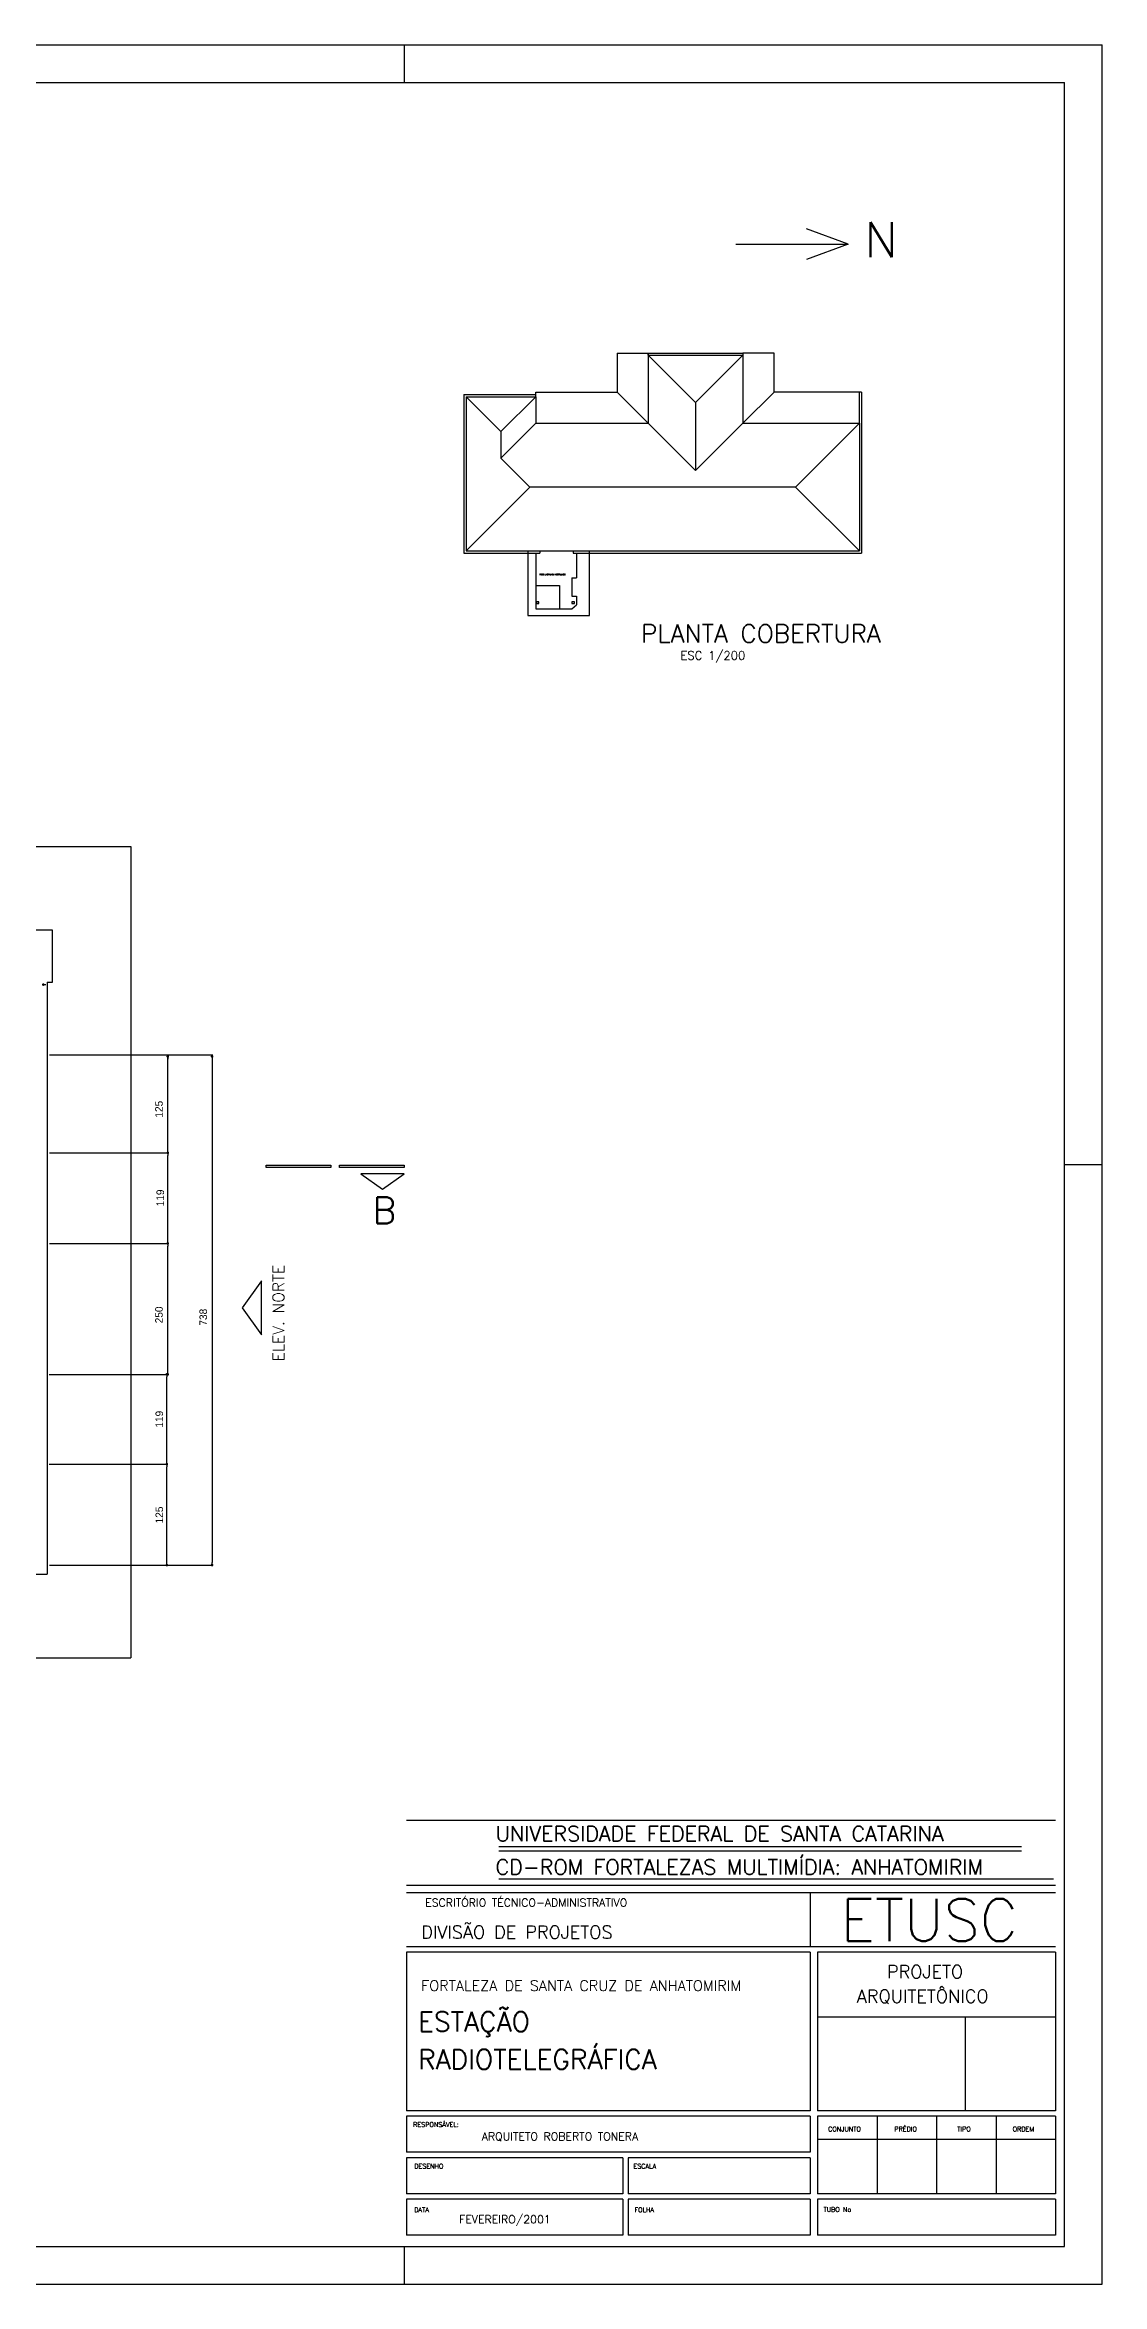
# Model space of a CAD drawing. Extents: x -1098 to 3016, y -832 to 644.
# Drawn here: x 2702 to 2982, y -47 to 547 of the extents above; entities that cross this region are included whole.
import ezdxf

# ---------------------------------------------------------------- set-up
doc = ezdxf.new("R2010")
doc.units = 0
doc.header["$MEASUREMENT"] = 0
doc.layers.get('0').update_dxf_attribs({"linetype": 'CONTINUOUS'})
doc.layers.get('DEFPOINTS').update_dxf_attribs({"linetype": 'CONTINUOUS'})
for name, color, linetype in [('COTAS', 1, 'CONTINUOUS'), ('COTAS_INTERNAS', 1, 'CONTINUOUS'), ('MARGEMINT', 6, 'CONTINUOUS'), ('MARGEMTEXT', 1, 'CONTINUOUS'), ('MARGEXT', 2, 'CONTINUOUS'), ('MARGINT', 6, 'CONTINUOUS'), ('PAREDES', 7, 'CONTINUOUS'), ('PROJEÇÃO', 2, 'CONTINUOUS'), ('TEXT1', 3, 'CONTINUOUS'), ('TEXT2', 6, 'CONTINUOUS'), ('TEXTO', 3, 'CONTINUOUS'), ('VARANDA', 1, 'CONTINUOUS')]:
    doc.layers.add(name, color=color, linetype=linetype)
doc.styles.add('ROMANS', font='romans')
doc.dimstyles.new('ISO-25', dxfattribs={"dimtxt": 10, "dimasz": 3.5, "dimexe": 1.25, "dimexo": 15, "dimgap": 5, "dimtad": 1, "dimdec": 1, "dimtxsty": 'STANDARD', "dimblk": 'DOT', "dimcen": 2.5, "dimclrd": 1, "dimclre": 1, "dimclrt": 2, "dimazin": 3, "dimtfac": 1, "dimtdec": 1, "dimtmove": 0, "dimatfit": 3})

# ---------------------------------------------------------------- blocks, each defined once
blk = doc.blocks.new('_DOT')
at = {"color": 0, "linetype": 'BYBLOCK'}
blk.add_line((-0.5, 0), (-1, 0), dxfattribs=at)
at = {"color": 0, "linetype": 'BYBLOCK', "const_width": 0.5}
blk.add_lwpolyline([(-0.25, 0, 1), (0.25, 0, 1)], format="xyb", close=True, dxfattribs=at)
blk = doc.blocks.new('*D123')
at = {"color": 1, "linetype": 'BYBLOCK'}
for p, q in [((2702.82, 194.34), (2734.23, 194.34)), ((2733.98, 171.24), (2733.98, 193.64)), ((2702.82, 170.54), (2734.23, 170.54))]:
    blk.add_line(p, q, dxfattribs=at)
at = {"layer": 'DEFPOINTS', "color": 0, "linetype": 'BYBLOCK'}
for p in [(2699.82, 194.34), (2733.98, 194.34), (2699.82, 170.54)]:
    blk.add_point(p, dxfattribs=at)
at = {"color": 1, "linetype": 'BYBLOCK', "xscale": 0.7000000000000001, "yscale": 0.7000000000000001, "zscale": 0.7000000000000001}
for p, rotation in [((2733.98, 194.34), 90), ((2733.98, 170.54), 270)]:
    blk.add_blockref('_DOT', p, dxfattribs=dict(at, rotation=rotation))
at = {"color": 2, "linetype": 'BYBLOCK', "insert": (2731.98, 182.44), "char_height": 2, "attachment_point": 5, "rotation": 90}
blk.add_mtext('119', dxfattribs=at)

msp = doc.modelspace()

# ---------------------------------------------------------------- linework, layer by layer
at = {"layer": 'COTAS', "color": 1}
for p, q in [((2702.823, 279.12), (2734.477, 279.12)), ((2702.823, 279.12), (2746.218, 279.12)), ((2734.227, 253.78), (2734.227, 278.42)), ((2745.968, 278.42), (2745.968, 144.44)), ((2702.823, 253.08), (2734.477, 253.08)), ((2702.823, 253.08), (2734.477, 253.08)), ((2734.227, 229.78), (2734.227, 252.38)), ((2702.823, 229.08), (2734.477, 229.08)), ((2702.823, 229.08), (2734.477, 229.08)), ((2734.227, 195.04), (2734.227, 228.38)), ((2702.823, 194.34), (2734.477, 194.34)), ((2702.823, 170.54), (2734.227, 170.54)), ((2733.977, 144.44), (2733.977, 169.84)), ((2702.823, 143.74), (2746.218, 143.74)), ((2702.823, 143.74), (2734.227, 143.74))]:
    msp.add_line(p, q, dxfattribs=at)
at = {"layer": 'COTAS_INTERNAS', "color": 5}
for points in [[(2884.84, 494.106), (2914.661, 494.106), (2903.631, 498.186)], [(2884.84, 494.106), (2914.661, 494.106), (2903.631, 490.027)]]:
    msp.add_lwpolyline(points, dxfattribs=at)
at = {"layer": 'COTAS_INTERNAS', "color": 3}
for points in [[(2853.377, 465.247), (2861.632, 465.247), (2861.632, 464.647)], [(2894.987, 465.247), (2886.732, 465.247), (2886.732, 464.647)], [(2831.832, 453.652), (2831.832, 454.852)]]:
    msp.add_lwpolyline(points, dxfattribs=at)
at = {"layer": 'COTAS_INTERNAS'}
msp.add_lwpolyline([(2918.207, 454.852), (2917.607, 454.852)], dxfattribs=at)
at = {"layer": 'MARGEMINT'}
for p, q in [((2969.631, 75.973), (2797.5, 75.973)), ((2969.631, 58.76), (2797.5, 58.76)), ((2969.631, 56.847), (2797.5, 56.847)), ((2969.631, 42.503), (2797.5, 42.503))]:
    msp.add_line(p, q, dxfattribs=at)
at = {"layer": 'MARGEMTEXT'}
for p, q in [((2904.604, 56.847), (2904.604, 42.503)), ((2904.604, 41.068), (2797.5, 41.068)), ((2797.5, 41.068), (2797.5, -1.008)), ((2904.604, 41.068), (2904.604, -1.008)), ((2969.631, 41.068), (2906.516, 41.068)), ((2906.516, 41.068), (2906.516, -1.008)), ((2969.631, 41.068), (2969.631, -1.008)), ((2969.631, 23.855), (2906.516, 23.855)), ((2945.68, 23.855), (2945.68, -1.008)), ((2904.604, -1.008), (2797.5, -1.008)), ((2904.604, -2.443), (2797.5, -2.443)), ((2797.5, -2.443), (2797.5, -12.005)), ((2904.604, -2.443), (2904.604, -12.005)), ((2969.631, -1.008), (2906.516, -1.008)), ((2906.516, -2.443), (2906.516, -23.003)), ((2969.631, -2.443), (2906.516, -2.443)), ((2922.295, -2.443), (2922.295, -23.003)), ((2938.074, -2.443), (2938.074, -23.003)), ((2953.852, -2.443), (2953.852, -23.003)), ((2969.631, -2.443), (2969.631, -23.003)), ((2969.631, -8.658), (2906.516, -8.658)), ((2904.604, -12.005), (2797.5, -12.005)), ((2854.877, -13.44), (2797.5, -13.44)), ((2797.5, -13.44), (2797.5, -23.003)), ((2854.877, -13.44), (2854.877, -23.003)), ((2904.604, -13.44), (2856.311, -13.44)), ((2856.311, -13.44), (2856.311, -23.003)), ((2904.604, -13.44), (2904.604, -23.003)), ((2854.877, -23.003), (2797.5, -23.003)), ((2904.604, -23.003), (2856.311, -23.003)), ((2969.631, -23.003), (2906.516, -23.003)), ((2854.877, -24.437), (2797.5, -24.437)), ((2797.5, -24.437), (2797.5, -34)), ((2854.877, -24.437), (2854.877, -34)), ((2904.604, -24.437), (2856.311, -24.437)), ((2856.311, -24.437), (2856.311, -34)), ((2904.604, -24.437), (2904.604, -34)), ((2969.631, -24.437), (2906.516, -24.437)), ((2906.516, -24.437), (2906.516, -34)), ((2969.631, -24.437), (2969.631, -34)), ((2854.877, -34), (2797.5, -34)), ((2904.604, -34), (2856.311, -34)), ((2969.631, -34), (2906.516, -34))]:
    msp.add_line(p, q, dxfattribs=at)
at = {"layer": 'MARGEXT'}
for p, q in [((2141, 547), (2982, 547)), ((2797, 537), (2797, 547)), ((2982, -47), (2982, 547)), ((2972, 250), (2982, 250)), ((2797, -47), (2797, -37)), ((2141, -47), (2982, -47))]:
    msp.add_line(p, q, dxfattribs=at)
at = {"layer": 'MARGINT'}
for p, q in [((2166, 537), (2972, 537)), ((2972, -37), (2972, 537)), ((2166, -37), (2972, -37))]:
    msp.add_line(p, q, dxfattribs=at)
at = {"layer": 'PAREDES', "color": 3}
for points in [[(2853.377, 465.247), (2853.377, 457.715)], [(2894.987, 454.852), (2894.987, 465.247)], [(2853.377, 457.715), (2853.377, 454.852)], [(2831.832, 454.852), (2853.377, 454.852)], [(2894.987, 454.852), (2886.732, 446.597)], [(2917.607, 454.852), (2894.987, 454.852)], [(2917.607, 446.597), (2917.607, 454.852)]]:
    msp.add_lwpolyline(points, dxfattribs=at)
at = {"layer": 'PAREDES', "color": 5}
for points in [[(2861.632, 464.647), (2861.632, 457.115)], [(2861.632, 464.647), (2871.232, 464.647)], [(2871.232, 464.647), (2886.732, 464.647)], [(2886.732, 464.647), (2886.732, 457.115)], [(2813.332, 453.652), (2819.345, 453.652)], [(2813.332, 453.652), (2813.332, 412.752)], [(2819.345, 453.652), (2831.832, 453.652)], [(2831.832, 453.652), (2831.832, 446.597)], [(2861.632, 457.115), (2861.632, 446.597)], [(2886.732, 457.115), (2886.732, 446.597)], [(2831.832, 446.597), (2839.732, 446.597)], [(2839.732, 446.597), (2861.632, 446.597)], [(2886.732, 446.597), (2901.787, 446.597)], [(2901.787, 446.597), (2917.607, 446.597)], [(2917.607, 446.597), (2917.607, 440.087)], [(2917.607, 440.087), (2917.607, 412.752)], [(2813.332, 412.752), (2832.887, 412.752)], [(2832.887, 412.752), (2883.182, 412.752)], [(2883.182, 412.752), (2901.948, 412.752)], [(2901.948, 412.752), (2917.607, 412.752)]]:
    msp.add_lwpolyline(points, dxfattribs=at)
at = {"layer": 'PAREDES', "color": 4}
for points in [[(2861.632, 464.647), (2874.182, 452.097)], [(2886.732, 464.647), (2874.182, 452.097)], [(2813.332, 453.652), (2822.582, 444.402)], [(2831.832, 453.652), (2822.582, 444.402)], [(2874.182, 452.097), (2874.182, 434.047)], [(2831.832, 446.597), (2822.582, 437.347)], [(2861.632, 446.597), (2874.182, 434.047)], [(2886.732, 446.597), (2874.182, 434.047)], [(2917.607, 446.597), (2900.685, 429.674)], [(2822.582, 444.402), (2822.582, 437.347)], [(2830.255, 429.674), (2822.582, 437.347)], [(2813.332, 412.752), (2830.255, 429.674)], [(2900.685, 429.674), (2830.255, 429.674)], [(2917.607, 412.752), (2900.685, 429.674)]]:
    msp.add_lwpolyline(points, dxfattribs=at)
at = {"layer": 'PROJEÇÃO', "color": 3, "linetype": 'CONTINUOUS'}
for points in [[(2853.377, 465.247), (2853.377, 454.852)], [(2853.377, 454.852), (2861.632, 446.597)]]:
    msp.add_lwpolyline(points, dxfattribs=at)
at = {"layer": 'PROJEÇÃO', "color": 1, "linetype": 'CONTINUOUS'}
msp.add_lwpolyline([(2918.207, 454.852), (2918.207, 412.152)], dxfattribs=at)
at = {"layer": 'TEXT1'}
for p, q in [((2960.631, 69.03), (2821.97, 69.03)), ((2960.631, 67.825), (2821.97, 67.825)), ((2969.13, 60.397), (2821.97, 60.397))]:
    msp.add_line(p, q, dxfattribs=at)
at = {"layer": 'TEXTO'}
for points in [[(2777.441, 249.812), (2777.441, 249.212), (2760.317, 249.212), (2760.317, 249.812)], [(2796.876, 249.812), (2796.876, 249.212), (2779.752, 249.212), (2779.752, 249.812)], [(2791.155, 243.432), (2796.876, 247.511), (2785.434, 247.511)], [(2753.985, 212), (2759.083, 204.849), (2759.083, 219.151)]]:
    msp.add_lwpolyline(points, close=True, dxfattribs=at)
msp.add_lwpolyline([(2796.876, 247.511), (2785.434, 247.511)], dxfattribs=at)
at = {"layer": 'VARANDA', "color": 1}
msp.add_line((2842.632, 411.902), (2842.632, 408.848), dxfattribs=at)
for points in [[(2861.632, 465.247), (2886.732, 465.247)], [(2861.632, 464.647), (2861.632, 465.247)], [(2812.732, 454.252), (2812.732, 412.152)], [(2812.732, 454.252), (2831.832, 454.252)], [(2812.732, 412.152), (2832.887, 412.152)], [(2829.687, 412.752), (2829.687, 395.62), (2846.049, 395.62), (2846.049, 412.752)], [(2831.832, 412.152), (2831.832, 403.602)], [(2832.887, 412.752), (2832.887, 412.152)], [(2841.748, 412.752), (2841.748, 412.152)], [(2841.748, 412.152), (2918.207, 412.152)], [(2842.632, 412.152), (2842.632, 405.602)], [(2841.382, 405.602), (2842.632, 405.602)], [(2841.382, 405.602), (2841.382, 400.758)], [(2831.832, 403.602), (2831.832, 397.377)], [(2831.832, 403.602), (2838.057, 403.602)], [(2838.057, 403.602), (2838.057, 397.377)], [(2841.382, 400.758), (2842.632, 400.758)], [(2841.382, 397.377), (2842.632, 398.485)], [(2842.632, 400.758), (2842.632, 398.485)], [(2831.832, 397.377), (2841.382, 397.377)]]:
    msp.add_lwpolyline(points, dxfattribs=at)
for points in [[(2831.973, 398.82), (2832.648, 398.82), (2832.648, 399.22), (2831.973, 399.22)], [(2841.379, 398.82), (2842.054, 398.82), (2842.054, 399.22), (2841.379, 399.22)]]:
    msp.add_lwpolyline(points, close=True, dxfattribs=at)
at = {"layer": 'VARANDA', "color": 2}
for points in [[(2629.923, 334.34), (2724.423, 334.34)], [(2724.423, 334.34), (2724.423, 119.14)], [(2399.923, 119.14), (2724.423, 119.14)]]:
    msp.add_lwpolyline(points, dxfattribs=at)
at = {"layer": 'VARANDA', "color": 3}
for points in [[(2702.223, 298.34), (2703.623, 298.34), (2703.623, 312.14), (2689.823, 312.14), (2689.823, 309.74)], [(2702.223, 298.34), (2702.223, 141.34)], [(2396.386, 141.34), (2702.223, 141.34)]]:
    msp.add_lwpolyline(points, dxfattribs=at)

# ---------------------------------------------------------------- block references
at = {"layer": 'COTAS', "color": 1, "xscale": 0.7000000000000001, "yscale": 0.7000000000000001, "zscale": 0.7000000000000001}
for p, rotation in [((2701.223, 297.719), 180), ((2734.227, 278.648), 90), ((2745.968, 278.648), 90), ((2734.227, 253.08), 270), ((2734.227, 253.08), 90), ((2734.227, 229.08), 270), ((2734.227, 229.08), 90), ((2734.227, 194.34), 270), ((2733.977, 170.54), 90), ((2733.977, 143.74), 270), ((2745.968, 143.74), 270)]:
    msp.add_blockref('_DOT', p, dxfattribs=dict(at, rotation=rotation))

# ---------------------------------------------------------------- texts
at = {"layer": 'COTAS', "color": 2}
for s, p in [('125', (2732.893, 262.433)), ('119', (2733.227, 238.913)), ('250', (2732.893, 207.876)), ('738', (2744.634, 207.263)), ('125', (2732.977, 154.806))]:
    msp.add_text(s, height=2, rotation=90, dxfattribs=at).set_placement(p)
at = {"layer": 'TEXT1', "style": 'ROMANS'}
for s, height, p in [('UNIVERSIDADE FEDERAL DE SANTA CATARINA', 4.01639, (2821.189, 70.482)), ('CD-ROM FORTALEZAS MULTIMÍDIA: ANHATOMIRIM', 4.01639, (2821.165, 61.639)), ('ESCRITÓRIO TÉCNICO-ADMINISTRATIVO', 2.12234, (2802.482, 53.15)), ('DIVISÃO DE PROJETOS', 3.44262, (2801.42, 44.66)), ('PROJETO', 3.4426, (2924.92, 34.16)), ('FORTALEZA DE SANTA CRUZ DE ANHATOMIRIM', 2.78852, (2801.422, 30.794)), ('ARQUITETÔNICO', 3.44262, (2916.92, 27.66)), ('ESTAÇÃO ', 5.1639, (2800.595, 20.064)), ('RADIOTELEGRÁFICA', 5.16393, (2800.595, 10.064)), ('RESPONSÁVEL:', 1.24317, (2799.296, -5.288)), ('CONJUNTO  ', 1.2432, (2909.335, -6.474)), ('PRÉDIO', 1.2432, (2926.89, -6.474)), ('TIPO', 1.2432, (2943.581, -6.474)), ('ORDEM', 1.2432, (2958.258, -6.474)), ('ARQUITETO ROBERTO TONERA', 2.12234, (2817.482, -8.85)), ('DESENHO                       ', 1.24317, (2799.579, -16.325)), ('ESCALA', 1.2432, (2857.711, -16.325)), ('DATA                              ', 1.24317, (2799.579, -27.893)), ('FEVEREIRO/2001', 2.12234, (2811.482, -30.85)), ('FOLHA', 1.2432, (2857.999, -27.893)), ('TUBO No', 1.2432, (2908.098, -27.805))]:
    msp.add_text(s, height=height, dxfattribs=at).set_placement(p)
at = {"layer": 'TEXT2', "style": 'ROMANS'}
for s, height, p in [('N', 9.331, (2919.007, 490.627)), ('PLANTA COBERTURA', 4.8, (2859.741, 388.44)), ('ESC 1/200', 2.25, (2870.18, 383.891)), ('ETUSC', 11.1926, (2912.612, 43.995))]:
    msp.add_text(s, height=height, dxfattribs=at).set_placement(p)
at = {"layer": 'TEXTO', "style": 'ROMANS'}
msp.add_text('B', height=7, dxfattribs=at).set_placement((2788.509, 234.332))
msp.add_text('ELEV. NORTE', height=3, rotation=90, dxfattribs=at).set_placement((2765.072, 197.766))
at = {"layer": 'VARANDA', "color": 1, "style": 'ROMANS'}
msp.add_text('PISO LADRILHO HIDRÁULICO', height=0.375, dxfattribs=at).set_placement((2832.783, 406.299))

# ---------------------------------------------------------------- dimensions: what is measured, and where the dimension line sits
at = {"layer": 'COTAS'}
dim = msp.add_linear_dim(base=(2733.977, 194.34), p1=(2699.823, 170.54), p2=(2699.823, 194.34), angle=90, dimstyle='ISO-25', override={"dimscale": 0.2, "dimlfac": 5}, dxfattribs=at)
dim.commit()
dim.dimension.update_dxf_attribs({"geometry": '*D123', "text_midpoint": (2731.977, 182.44)})

doc.saveas('drawing.dxf')
